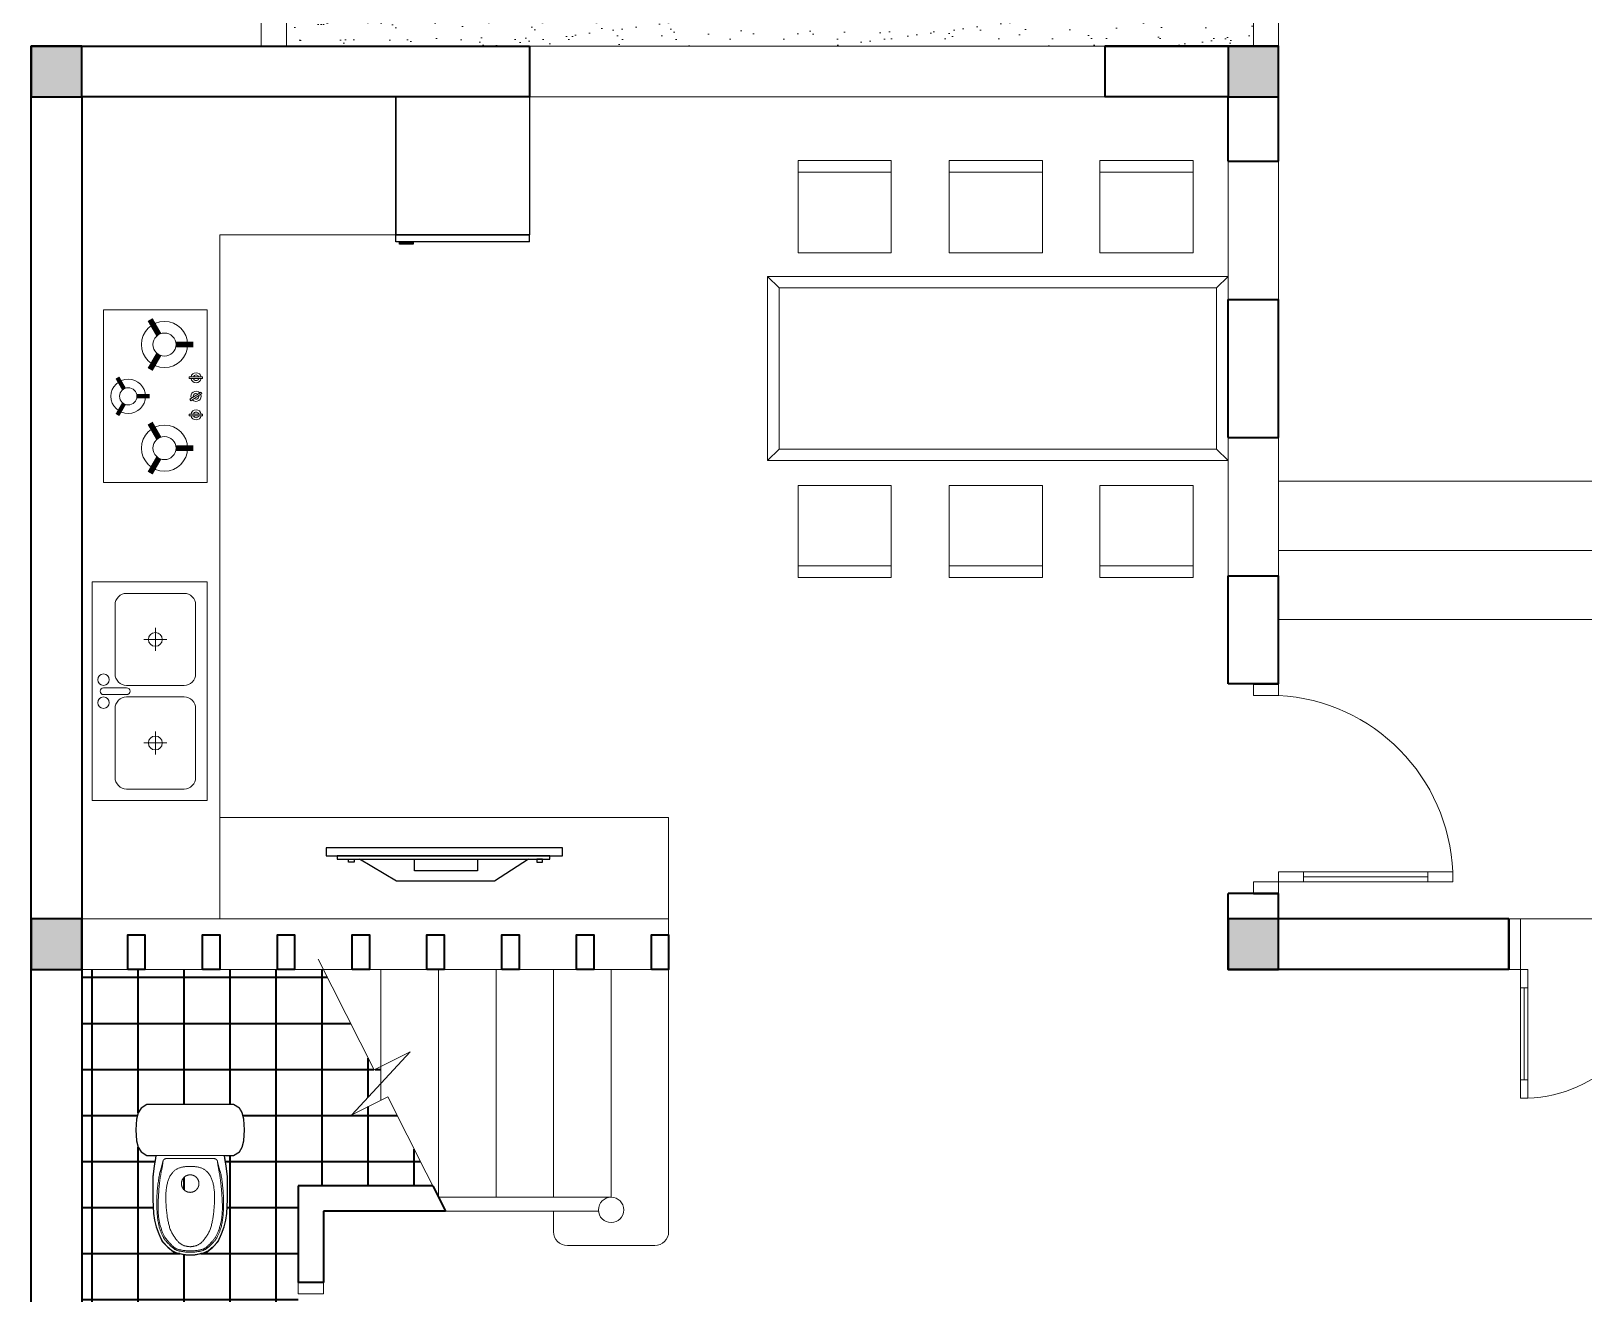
# Model space of a CAD drawing. Header units: millimetres. Extents: x -529782 to -142003, y -492574 to -273331.
# Drawn here: x -437588 to -430842, y -318575 to -313089 of the extents above; entities that cross this region are included whole.
import ezdxf

# ---------------------------------------------------------------- set-up
doc = ezdxf.new("R2010")
doc.units = ezdxf.units.MM
doc.header["$LTSCALE"] = 500
doc.header["$MEASUREMENT"] = 0
doc.linetypes.add('DASHED', pattern=[0.75, 0.5, -0.25])
doc.layers.get('0').update_dxf_attribs({"linetype": 'CONTINUOUS', "lineweight": 13})
for name, color, linetype, lineweight in [('1.cat 30', 30, 'CONTINUOUS', 35), ('1.cot', 2, 'CONTINUOUS', 35), ('4.dim 08', 8, 'CONTINUOUS', 13), ('CA.dim 08', 251, 'CONTINUOUS', 13), ('CA.noi that 15', 15, 'CONTINUOUS', 9), ('CA.thay 145', 145, 'CONTINUOUS', 18), ('noithat', 15, 'CONTINUOUS', 9), ('RAT MANH', 250, 'CONTINUOUS', 40)]:
    doc.layers.add(name, color=color, linetype=linetype, lineweight=lineweight)
doc.layers.add('NTHT', color=5, linetype='CONTINUOUS')

# ---------------------------------------------------------------- blocks, each defined once
blk = doc.blocks.new('A$C46190709')
at = {"layer": 'noithat'}
for p, q in [((151.7, 1411.1), (151.7, 1811.3)), ((151.7, 1811.3), (556.4, 1811.3)), ((151.7, 1761.3), (556.4, 1761.3)), ((556.4, 1811.3), (556.4, 1411.1)), ((806.4, 1411.1), (806.4, 1811.3)), ((806.4, 1811.3), (1211.1, 1811.3)), ((806.4, 1761.3), (1211.1, 1761.3)), ((1211.1, 1811.3), (1211.1, 1411.1)), ((1463.1, 1411.1), (1463.1, 1811.3)), ((1463.1, 1811.3), (1867.8, 1811.3)), ((1463.1, 1761.3), (1867.8, 1761.3)), ((1867.8, 1811.3), (1867.8, 1411.1)), ((556.4, 1411.1), (151.7, 1411.1)), ((1211.1, 1411.1), (806.4, 1411.1)), ((1867.8, 1411.1), (1463.1, 1411.1)), ((0, 1303.5), (50, 1253.5)), ((0, 503.1), (0, 1303.5)), ((0, 1303.5), (2000.1, 1303.5)), ((1950.1, 1253.5), (2000.1, 1303.5)), ((2000.1, 1303.5), (2000.1, 503.1)), ((50, 553.1), (50, 1253.5)), ((50, 1253.5), (1950.1, 1253.5)), ((1950.1, 1253.5), (1950.1, 553.1)), ((0, 503.1), (50, 553.1)), ((1950.1, 553.1), (50, 553.1)), ((2000.1, 503.1), (1950.1, 553.1)), ((2000.1, 503.1), (0, 503.1)), ((151.7, 400.3), (151.7, 0)), ((556.4, 400.3), (151.7, 400.3)), ((556.4, 0), (556.4, 400.3)), ((806.4, 400.3), (806.4, 0)), ((1211.1, 400.3), (806.4, 400.3)), ((1211.1, 0), (1211.1, 400.3)), ((1463.1, 400.3), (1463.1, 0)), ((1867.8, 400.3), (1463.1, 400.3)), ((1867.8, 0), (1867.8, 400.3)), ((151.7, 50), (556.4, 50)), ((151.7, 0), (556.4, 0)), ((806.4, 50), (1211.1, 50)), ((806.4, 0), (1211.1, 0)), ((1463.1, 50), (1867.8, 50)), ((1463.1, 0), (1867.8, 0))]:
    blk.add_line(p, q, dxfattribs=at)
blk = doc.blocks.new('bg')
at = {"layer": 'CA.noi that 15'}
blk.add_lwpolyline([(0, 0), (0, -750), (-450, -750), (-450, 0)], close=True, dxfattribs=at)
for points, const_width in [([(-210.3, -106.7), (-247.8, -41.7)], 25), ([(-210.3, -193.3), (-247.8, -258.3)], 25), ([(-135.3, -150), (-60.3, -150)], 25), ([(-361.7, -342.5), (-389.8, -293.8)], 18.8), ([(-361.7, -407.5), (-389.8, -456.2)], 18.8), ([(-305.4, -375), (-249.2, -375)], 18.8), ([(-210.3, -556.7), (-247.8, -491.7)], 25), ([(-135.3, -600), (-60.3, -600)], 25), ([(-210.3, -643.3), (-247.8, -708.3)], 25)]:
    blk.add_lwpolyline(points, dxfattribs=dict(at, const_width=const_width))
at = {"layer": 'CA.noi that 15', "color": 8}
for points in [[(-20.2, -298.1), (-77.8, -298.1), (-77.8, -290.8), (-20.2, -290.8)], [(-26.6, -356.9), (-75.2, -387.8), (-71.3, -394), (-22.6, -363.1)], [(-20.2, -451.9), (-77.8, -451.9), (-77.8, -459.2), (-20.2, -459.2)]]:
    blk.add_lwpolyline(points, close=True, dxfattribs=at)
at = {"layer": 'CA.noi that 15'}
for centre, radius in [((-185.3, -150), 100), ((-185.3, -150), 50), ((-342.9, -375), 75), ((-342.9, -375), 37.5), ((-185.3, -600), 100), ((-185.3, -600), 50)]:
    blk.add_circle(centre, radius, dxfattribs=at)
at = {"layer": 'CA.noi that 15', "color": 8}
for centre, radius, start, end in [((-48.2, -294.4), 22.1, 9.5653, 170.4347), ((-48.2, -294.4), 22.1, 189.5653, 350.4347), ((-48.2, -294.4), 12.1, 17.69145, 162.30855), ((-48.2, -294.4), 12.1, 197.69145, 342.30855), ((-48.2, -375), 22.1, 41.99213, 202.86154), ((-48.2, -375), 22.1, 221.99213, 22.86154), ((-48.2, -375), 12.1, 50.11829, 194.73538), ((-48.2, -375), 12.1, 230.11829, 14.73538), ((-48.2, -455.6), 22.1, 9.5653, 170.4347), ((-48.2, -455.6), 22.1, 189.5653, 350.4347), ((-48.2, -455.6), 12.1, 17.69145, 162.30855), ((-48.2, -455.6), 12.1, 197.69145, 342.30855)]:
    blk.add_arc(centre, radius, start, end, dxfattribs=at)
blk = doc.blocks.new('cr')
at = {"layer": 'CA.noi that 15'}
for p, q in [((-700, -225), (-700, -325)), ((-250, -225), (-250, -325)), ((-750, -275), (-650, -275)), ((-200, -275), (-300, -275))]:
    blk.add_line(p, q, dxfattribs=at)
blk.add_lwpolyline([(-950, 0), (-950, -500), (0, -500), (0, 0)], close=True, dxfattribs=at)
blk.add_lwpolyline([(-460, -50, 1), (-490, -50), (-490, -150, 1), (-460, -150)], format="xyb", close=True, dxfattribs=at)
for points in [[(-850, -100), (-550, -100, -0.414214), (-500, -150), (-500, -400, -0.414214), (-550, -450), (-850, -450, -0.414214), (-900, -400), (-900, -150, -0.414214), (-850, -100)], [(-100, -100), (-400, -100, 0.414214), (-450, -150), (-450, -400, 0.414214), (-400, -450), (-100, -450, 0.414214), (-50, -400), (-50, -150, 0.414214), (-100, -100)]]:
    blk.add_lwpolyline(points, format="xyb", dxfattribs=at)
for centre, radius in [((-525, -50), 25), ((-425, -50), 25), ((-700, -275), 30), ((-250, -275), 30)]:
    blk.add_circle(centre, radius, dxfattribs=at)
blk = doc.blocks.new('A$C1A9D127A')
at = {"layer": 'noithat', "color": 135, "linetype": 'Continuous'}
for p, q in [((50, 110), (0, 110)), ((0, 110), (0, 0)), ((50, 0), (50, 110)), ((0, 0), (50, 0))]:
    blk.add_line(p, q, dxfattribs=at)
blk = doc.blocks.new('A$C2BDB356E')
at = {"layer": 'noithat', "color": 135, "linetype": 'Continuous'}
for p, q in [((0, 600), (0, 700)), ((0, 700), (40, 700)), ((40, 700), (40, 600)), ((40, 600), (0, 600)), ((0, 100), (0, 0)), ((40, 100), (0, 100)), ((40, 0), (40, 100)), ((0, 0), (40, 0))]:
    blk.add_line(p, q, dxfattribs=at)
at = {"layer": 'noithat', "color": 8, "linetype": 'Continuous'}
for p, q in [((0, 100), (0, 600)), ((20, 600), (20, 100)), ((40, 600), (40, 100))]:
    blk.add_line(p, q, dxfattribs=at)
at = {"layer": 'noithat', "color": 1, "linetype": 'Continuous'}
blk.add_arc((10.2, 740.3), 740.9, 272.30607, 356.88123, dxfattribs=at)
blk = doc.blocks.new('XB')
at = {"layer": 'CA.noi that 15'}
for points in [[(0, -245), (208.9, -245), (237.3, -227.4), (251.5, -206.1), (258.6, -175.3), (262.5, -122.5), (258.6, -69.7), (251.5, -38.9), (237.3, -17.6), (208.9, 0), (0, 0), (-208.9, 0), (-237.3, -17.6), (-251.5, -38.9), (-258.6, -69.7), (-262.5, -122.5), (-258.6, -175.3), (-251.5, -206.1), (-237.3, -227.4), (-208.9, -245)], [(-38.1, -703), (-42.2, -702.3), (-46, -701.5), (-49.6, -700.7), (-53, -699.9), (-56.1, -699.1), (-59.1, -698.2), (-61.8, -697.3), (-64.3, -696.4), (-66.6, -695.5), (-68.8, -694.5), (-70.9, -693.4), (-72.8, -692.2), (-74.8, -690.9), (-76.7, -689.5), (-78.7, -687.9), (-80.8, -686), (-83.1, -684), (-85.5, -681.7), (-87.9, -679.3), (-90.4, -676.8), (-93, -674.1), (-95.6, -671.4), (-98.2, -668.7), (-100.7, -666), (-103.2, -663.3), (-105.6, -660.7), (-108, -658.1), (-110.3, -655.5), (-112.5, -652.9), (-114.6, -650.2), (-116.6, -647.6), (-118.6, -644.9), (-120.4, -642.2), (-122.2, -639.4), (-123.8, -636.6), (-125.5, -633.6), (-127.1, -630.5), (-128.6, -627.3), (-130.2, -624), (-131.7, -620.5), (-133.2, -616.8), (-134.8, -612.9), (-136.3, -608.9), (-137.9, -604.8), (-139.3, -600.7), (-140.8, -596.4), (-142.1, -592.2), (-143.4, -587.9), (-144.7, -583.7), (-145.8, -579.5), (-146.9, -575.2), (-147.9, -571), (-148.8, -566.6), (-149.7, -562.2), (-150.5, -557.6), (-151.2, -553), (-152, -548.1), (-152.6, -543.1), (-153.2, -537.9), (-153.8, -532.5), (-154.3, -526.9), (-154.7, -521.1), (-155, -515), (-155.2, -508.7), (-155.3, -502), (-155.4, -495.2), (-155.3, -488.1), (-155.1, -480.7), (-154.9, -473.1), (-154.6, -465.4), (-154.3, -457.4), (-153.8, -449.2), (-153.3, -440.9), (-152.8, -432.5), (-152.2, -424), (-151.6, -415.6), (-150.9, -407.2), (-150.2, -399.1), (-149.4, -391.2), (-148.6, -383.5), (-147.8, -376.3), (-147, -369.4), (-146.1, -362.8), (-145.2, -356.5), (-144.3, -350.4), (-143.4, -344.7), (-142.4, -339.1), (-141.5, -333.7), (-140.5, -328.5), (-139.5, -323.5), (-138.5, -318.7), (-137.6, -314.1), (-136.7, -309.7), (-135.9, -305.5), (-135.1, -301.6), (-134.4, -297.8), (-133.9, -294.3), (-133.4, -291.1), (-133, -288.1), (-132.6, -285.3), (-132.3, -282.8), (-132.1, -280.6), (-131.9, -278.5), (-131.7, -276.7), (-131.5, -275.2), (-131.4, -273.9), (-131.2, -272.7), (-131, -271.7), (-130.8, -270.9), (-130.6, -270.1), (-130.3, -269.4), (-130, -268.8), (-129.6, -268.2), (-129.2, -267.6), (-128.7, -267), (-128.2, -266.4), (-127.7, -265.8), (-127, -265.3), (-126.4, -264.7), (-125.7, -264.2), (-125, -263.7), (-124.3, -263.2), (-123.5, -262.8), (-122.7, -262.3), (-121.8, -261.9), (-120.9, -261.6), (-119.9, -261.3), (-118.9, -261), (-117.7, -260.8), (-116.3, -260.7), (-114.5, -260.6), (-112, -260.5), (-108.7, -260.4), (-104.5, -260.4), (-99.1, -260.4), (-92.4, -260.4), (-84.2, -260.4), (-74.6, -260.4), (-63.9, -260.4), (-52.3, -260.4), (-39.9, -260.4), (-26.9, -260.4), (-13.5, -260.4), (0, -260.4), (13.5, -260.4), (26.9, -260.4), (39.9, -260.4), (52.3, -260.4), (63.9, -260.4), (74.6, -260.4), (84.2, -260.4), (92.4, -260.4), (99.1, -260.4), (104.5, -260.4), (108.7, -260.4), (112, -260.5), (114.5, -260.6), (116.3, -260.7), (117.7, -260.8), (118.9, -261), (119.9, -261.3), (120.9, -261.6), (121.8, -261.9), (122.7, -262.3), (123.5, -262.8), (124.3, -263.2), (125, -263.7), (125.7, -264.2), (126.4, -264.7), (127, -265.3), (127.7, -265.8), (128.2, -266.4), (128.7, -267), (129.2, -267.6), (129.6, -268.2), (130, -268.8), (130.3, -269.4), (130.6, -270.1), (130.8, -270.9), (131, -271.7), (131.2, -272.7), (131.4, -273.9), (131.5, -275.2), (131.7, -276.7), (131.9, -278.5), (132.1, -280.6), (132.3, -282.8), (132.6, -285.3), (133, -288.1), (133.4, -291.1), (133.9, -294.3), (134.4, -297.8), (135.1, -301.6), (135.9, -305.5), (136.7, -309.7), (137.6, -314.1), (138.5, -318.7), (139.5, -323.5), (140.5, -328.5), (141.5, -333.7), (142.4, -339.1), (143.4, -344.7), (144.3, -350.4), (145.2, -356.5), (146.1, -362.8), (147, -369.4), (147.8, -376.3), (148.6, -383.5), (149.4, -391.2), (150.2, -399.1), (150.9, -407.2), (151.6, -415.6), (152.2, -424), (152.8, -432.5), (153.3, -440.9), (153.8, -449.2), (154.3, -457.4), (154.6, -465.4), (154.9, -473.1), (155.1, -480.7), (155.3, -488.1), (155.4, -495.2), (155.3, -502), (155.2, -508.7), (155, -515), (154.7, -521.1), (154.3, -526.9), (153.8, -532.5), (153.2, -537.9), (152.6, -543.1), (152, -548.1), (151.2, -553), (150.5, -557.6), (149.7, -562.2), (148.8, -566.6), (147.9, -571), (146.9, -575.2), (145.8, -579.5), (144.7, -583.7), (143.4, -587.9), (142.1, -592.2), (140.8, -596.4), (139.3, -600.7), (137.9, -604.8), (136.3, -608.9), (134.8, -612.9), (133.2, -616.8), (131.7, -620.5), (130.2, -624), (128.6, -627.3), (127.1, -630.5), (125.5, -633.6), (123.8, -636.6), (122.2, -639.4), (120.4, -642.2), (118.6, -644.9), (116.6, -647.6), (114.6, -650.2), (112.5, -652.9), (110.3, -655.5), (108, -658.1), (105.6, -660.7), (103.2, -663.3), (100.7, -666), (98.2, -668.7), (95.6, -671.4), (93, -674.1), (90.4, -676.8), (87.9, -679.3), (85.5, -681.7), (83.1, -684), (80.8, -686), (78.7, -687.9), (76.7, -689.5), (74.8, -690.9), (72.8, -692.2), (70.9, -693.4), (68.8, -694.5), (66.6, -695.5), (64.3, -696.4), (61.8, -697.3), (59.1, -698.2), (56.1, -699.1), (53, -699.9), (49.6, -700.7), (46, -701.5), (42.2, -702.3), (38.1, -703), (33.9, -703.7), (29.4, -704.3), (24.8, -704.9), (20, -705.4), (15.1, -705.8), (10.1, -706.2), (5.1, -706.4), (0, -706.4), (-5.1, -706.4), (-10.1, -706.2), (-15.1, -705.8), (-20, -705.4), (-24.8, -704.9), (-29.4, -704.3), (-33.9, -703.7)]]:
    blk.add_lwpolyline(points, close=True, dxfattribs=at)
for points in [[(-165.1, -245), (-166.1, -250.8), (-167.1, -256.8), (-168.1, -263), (-169.1, -269.2), (-170.1, -275.6), (-171.1, -282), (-172.1, -288.6), (-173, -295.1), (-173.9, -301.8), (-174.8, -308.6), (-175.7, -315.6), (-176.4, -323), (-177.2, -330.9), (-177.8, -339.2), (-178.4, -348.3), (-178.9, -358.1), (-179.2, -368.7), (-179.5, -380), (-179.7, -391.8), (-179.8, -403.9), (-179.8, -416), (-179.8, -428.1), (-179.6, -439.9), (-179.5, -451.2), (-179.3, -461.9), (-179, -471.9), (-178.7, -481.3), (-178.3, -490.1), (-177.9, -498.3), (-177.5, -505.9), (-177, -512.9), (-176.5, -519.4), (-176, -525.4), (-175.4, -530.9), (-174.8, -536), (-174.2, -540.7), (-173.5, -545.2), (-172.7, -549.4), (-172, -553.6), (-171.2, -557.6), (-170.3, -561.6), (-169.4, -565.6), (-168.5, -569.6), (-167.4, -573.6), (-166.4, -577.6), (-165.3, -581.7), (-164.1, -585.8), (-162.8, -589.9), (-161.5, -594.1), (-160.2, -598.3), (-158.7, -602.5), (-157.2, -606.8), (-155.7, -611.2), (-154, -615.6), (-152.3, -620), (-150.6, -624.4), (-148.8, -628.9), (-146.9, -633.4), (-144.9, -637.9), (-142.8, -642.3), (-140.6, -646.7), (-138.3, -651), (-135.9, -655.2), (-133.3, -659.3), (-130.5, -663.2), (-127.6, -667), (-124.6, -670.7), (-121.5, -674.3), (-118.3, -677.7), (-115, -681.1), (-111.7, -684.3), (-108.3, -687.4), (-104.9, -690.5), (-101.6, -693.4), (-98.2, -696.3), (-94.7, -699), (-91.3, -701.5), (-87.9, -703.9), (-84.5, -706.1), (-81, -708.1), (-77.5, -709.8), (-74.1, -711.4), (-70.6, -712.8), (-67, -714.1), (-63.5, -715.3), (-59.9, -716.3), (-56.2, -717.3), (-52.5, -718.2), (-48.8, -719.1), (-45, -720), (-41.3, -720.8), (-37.5, -721.6), (-33.8, -722.3), (-30.2, -722.9), (-26.7, -723.5), (-23.3, -723.9), (-20, -724.3), (-16.9, -724.5), (-13.9, -724.7), (-11, -724.9), (-8.2, -724.9), (-5.4, -725), (-2.7, -725), (0, -725), (2.7, -725), (5.4, -725), (8.2, -724.9), (11, -724.9), (13.9, -724.7), (16.9, -724.5), (20, -724.3), (23.3, -723.9), (26.7, -723.5), (30.2, -722.9), (33.8, -722.3), (37.5, -721.6), (41.3, -720.8), (45, -720), (48.8, -719.1), (52.5, -718.2), (56.2, -717.3), (59.9, -716.3), (63.5, -715.3), (67, -714.1), (70.6, -712.8), (74.1, -711.4), (77.5, -709.8), (81, -708.1), (84.5, -706.1), (87.9, -703.9), (91.3, -701.5), (94.7, -699), (98.2, -696.3), (101.6, -693.4), (104.9, -690.5), (108.3, -687.4), (111.7, -684.3), (115, -681.1), (118.3, -677.7), (121.5, -674.3), (124.6, -670.7), (127.6, -667), (130.5, -663.2), (133.3, -659.3), (135.9, -655.2), (138.3, -651), (140.6, -646.7), (142.8, -642.3), (144.9, -637.9), (146.9, -633.4), (148.8, -628.9), (150.6, -624.4), (152.3, -620), (154, -615.6), (155.7, -611.2), (157.2, -606.8), (158.7, -602.5), (160.2, -598.3), (161.5, -594.1), (162.8, -589.9), (164.1, -585.8), (165.3, -581.7), (166.4, -577.6), (167.4, -573.6), (168.5, -569.6), (169.4, -565.6), (170.3, -561.6), (171.2, -557.6), (172, -553.6), (172.7, -549.4), (173.5, -545.2), (174.2, -540.7), (174.8, -536), (175.4, -530.9), (176, -525.4), (176.5, -519.4), (177, -512.9), (177.5, -505.9), (177.9, -498.3), (178.3, -490.1), (178.7, -481.3), (179, -471.9), (179.3, -461.9), (179.5, -451.2), (179.6, -439.9), (179.8, -428.1), (179.8, -416), (179.8, -403.9), (179.7, -391.8), (179.5, -380), (179.2, -368.7), (178.9, -358.1), (178.4, -348.3), (177.8, -339.2), (177.2, -330.9), (176.4, -323), (175.7, -315.6), (174.8, -308.6), (173.9, -301.8), (173, -295.1), (172.1, -288.6), (171.1, -282), (170.1, -275.6), (169.1, -269.2), (168.1, -263), (167.1, -256.8), (166.1, -250.8), (165.1, -245)], [(-131.6, -274.3), (-133.4, -281.4), (-135.3, -288.1), (-137.1, -294.6), (-138.8, -300.7), (-140.5, -306.6), (-142, -312.3), (-143.6, -317.8), (-145, -323.2), (-146.3, -328.5), (-147.5, -333.8), (-148.7, -339.2), (-149.8, -344.7), (-150.9, -350.4), (-151.9, -356.4), (-152.8, -362.7), (-153.8, -369.3), (-154.7, -376.4), (-155.7, -383.9), (-156.5, -391.6), (-157.4, -399.5), (-158.1, -407.3), (-158.8, -415.2), (-159.4, -422.8), (-159.9, -430.1), (-160.3, -437.1), (-160.6, -443.7), (-160.8, -450.1), (-161, -456.2), (-161, -462.1), (-161.1, -468), (-161, -473.7), (-161, -479.4), (-161, -485.1), (-160.9, -490.9), (-160.8, -496.7), (-160.6, -502.5), (-160.5, -508.3), (-160.2, -514.1), (-159.9, -520), (-159.6, -525.8), (-159.1, -531.6), (-158.6, -537.4), (-158, -543.1), (-157.3, -548.8), (-156.6, -554.4), (-155.7, -560), (-154.8, -565.5), (-153.8, -570.8), (-152.7, -576.1), (-151.6, -581.2), (-150.4, -586.2), (-149.1, -591.1), (-147.8, -595.7), (-146.5, -600.2), (-145.1, -604.5), (-143.7, -608.6), (-142.3, -612.4), (-140.9, -616.1), (-139.5, -619.5), (-138.1, -622.8), (-136.6, -626), (-135.2, -629), (-133.8, -631.9), (-132.4, -634.7), (-131, -637.4), (-129.6, -640), (-128.2, -642.6), (-126.8, -645.1), (-125.3, -647.5), (-123.7, -649.9), (-122.1, -652.3), (-120.4, -654.6), (-118.6, -656.9), (-116.7, -659.1), (-114.7, -661.4), (-112.7, -663.6), (-110.5, -665.8), (-108.4, -668.1), (-106.1, -670.3), (-103.8, -672.6), (-101.5, -674.9), (-99.2, -677.3), (-96.8, -679.6), (-94.5, -681.9), (-92.2, -684.1), (-89.9, -686.2), (-87.7, -688.3), (-85.5, -690.2), (-83.3, -691.9), (-81.3, -693.6), (-79.3, -695.1), (-77.3, -696.5), (-75.4, -697.7), (-73.5, -698.9), (-71.7, -699.9), (-69.8, -700.9), (-68.1, -701.7), (-66.3, -702.5), (-64.4, -703.2), (-62.5, -703.9), (-60.6, -704.5), (-58.5, -705.1), (-56.2, -705.7), (-53.9, -706.3), (-51.3, -706.9), (-48.5, -707.5), (-45.6, -708.1), (-42.5, -708.7), (-39.4, -709.3), (-36.1, -709.8), (-32.7, -710.3), (-29.2, -710.8), (-25.7, -711.2), (-22.1, -711.6), (-18.5, -711.9), (-14.8, -712.1), (-11.2, -712.3), (-7.5, -712.5), (-3.7, -712.6), (0, -712.6), (3.7, -712.6), (7.5, -712.5), (11.2, -712.3), (14.8, -712.1), (18.5, -711.9), (22.1, -711.6), (25.7, -711.2), (29.2, -710.8), (32.7, -710.3), (36.1, -709.8), (39.4, -709.3), (42.5, -708.7), (45.6, -708.1), (48.5, -707.5), (51.3, -706.9), (53.9, -706.3), (56.2, -705.7), (58.5, -705.1), (60.6, -704.5), (62.5, -703.9), (64.4, -703.2), (66.3, -702.5), (68.1, -701.7), (69.8, -700.9), (71.7, -699.9), (73.5, -698.9), (75.4, -697.7), (77.3, -696.5), (79.3, -695.1), (81.3, -693.6), (83.3, -691.9), (85.5, -690.2), (87.7, -688.3), (89.9, -686.2), (92.2, -684.1), (94.5, -681.9), (96.8, -679.6), (99.2, -677.3), (101.5, -674.9), (103.8, -672.6), (106.1, -670.3), (108.4, -668.1), (110.5, -665.8), (112.7, -663.6), (114.7, -661.4), (116.7, -659.1), (118.6, -656.9), (120.4, -654.6), (122.1, -652.3), (123.7, -649.9), (125.3, -647.5), (126.8, -645.1), (128.2, -642.6), (129.6, -640), (131, -637.4), (132.4, -634.7), (133.8, -631.9), (135.2, -629), (136.6, -626), (138.1, -622.8), (139.5, -619.5), (140.9, -616.1), (142.3, -612.4), (143.7, -608.6), (145.1, -604.5), (146.5, -600.2), (147.8, -595.7), (149.1, -591.1), (150.4, -586.2), (151.6, -581.2), (152.7, -576.1), (153.8, -570.8), (154.8, -565.5), (155.7, -560), (156.6, -554.4), (157.3, -548.8), (158, -543.1), (158.6, -537.4), (159.1, -531.6), (159.6, -525.8), (159.9, -520), (160.2, -514.1), (160.5, -508.3), (160.6, -502.5), (160.8, -496.7), (160.9, -490.9), (161, -485.1), (161, -479.4), (161, -473.7), (161.1, -468), (161, -462.1), (161, -456.2), (160.8, -450.1), (160.6, -443.7), (160.3, -437.1), (159.9, -430.1), (159.4, -422.8), (158.8, -415.2), (158.1, -407.3), (157.4, -399.5), (156.5, -391.6), (155.7, -383.9), (154.7, -376.4), (153.8, -369.3), (152.8, -362.7), (151.9, -356.4), (150.9, -350.4), (149.8, -344.7), (148.7, -339.2), (147.5, -333.8), (146.3, -328.5), (145, -323.2), (143.6, -317.8), (142, -312.3), (140.5, -306.6), (138.8, -300.7), (137.1, -294.6), (135.3, -288.1), (133.4, -281.4), (131.6, -274.3)]]:
    blk.add_lwpolyline(points, dxfattribs=at)
at = {"layer": 'CA.noi that 15', "linetype": 'DASHED'}
blk.add_lwpolyline([(-18.9, -683.4), (-21.3, -682.9), (-23.7, -682.3), (-26.1, -681.6), (-28.5, -680.9), (-30.9, -680), (-33.3, -679.1), (-35.8, -678), (-38.2, -676.8), (-40.7, -675.5), (-43.2, -674), (-45.7, -672.4), (-48.2, -670.6), (-50.7, -668.6), (-53.3, -666.4), (-55.8, -664), (-58.4, -661.4), (-61, -658.6), (-63.6, -655.6), (-66.2, -652.5), (-68.7, -649.2), (-71.3, -645.7), (-73.9, -642.2), (-76.4, -638.5), (-78.9, -634.8), (-81.3, -631.1), (-83.7, -627.3), (-86, -623.4), (-88.2, -619.5), (-90.4, -615.5), (-92.4, -611.3), (-94.3, -607.1), (-96.1, -602.8), (-97.8, -598.3), (-99.3, -593.7), (-100.7, -589), (-102, -584.2), (-103.2, -579.3), (-104.4, -574.3), (-105.5, -569.2), (-106.5, -564.1), (-107.5, -558.9), (-108.5, -553.7), (-109.4, -548.3), (-110.4, -542.8), (-111.2, -537.2), (-112, -531.5), (-112.8, -525.6), (-113.5, -519.5), (-114.2, -513.2), (-114.8, -506.8), (-115.3, -500.3), (-115.8, -493.7), (-116.2, -487.2), (-116.6, -480.7), (-116.9, -474.3), (-117.2, -468.2), (-117.4, -462.2), (-117.5, -456.4), (-117.6, -450.9), (-117.6, -445.4), (-117.5, -440.1), (-117.4, -434.8), (-117.2, -429.6), (-116.9, -424.5), (-116.5, -419.3), (-116, -414.2), (-115.5, -409.1), (-114.8, -404), (-114.1, -399), (-113.3, -394), (-112.4, -389.1), (-111.4, -384.3), (-110.3, -379.6), (-109.1, -375), (-107.9, -370.5), (-106.5, -366.1), (-105, -361.9), (-103.4, -357.7), (-101.7, -353.7), (-99.8, -349.8), (-97.8, -346), (-95.6, -342.4), (-93.4, -338.9), (-91, -335.5), (-88.6, -332.3), (-86.2, -329.3), (-83.7, -326.5), (-81.2, -323.8), (-78.6, -321.3), (-76.1, -319), (-73.5, -316.9), (-70.8, -314.9), (-68.1, -313), (-65.3, -311.3), (-62.3, -309.7), (-59.2, -308.2), (-55.9, -306.8), (-52.4, -305.6), (-48.9, -304.4), (-45.2, -303.3), (-41.5, -302.4), (-37.7, -301.6), (-33.9, -300.9), (-30.1, -300.3), (-26.3, -299.8), (-22.5, -299.5), (-18.7, -299.2), (-15, -299.1), (-11.2, -299), (-7.5, -298.9), (-3.7, -298.9), (0, -298.9), (3.7, -298.9), (7.5, -298.9), (11.2, -299), (15, -299.1), (18.7, -299.2), (22.5, -299.5), (26.3, -299.8), (30.1, -300.3), (33.9, -300.9), (37.7, -301.6), (41.5, -302.4), (45.2, -303.3), (48.9, -304.4), (52.4, -305.6), (55.9, -306.8), (59.2, -308.2), (62.3, -309.7), (65.3, -311.3), (68.1, -313), (70.8, -314.9), (73.5, -316.9), (76.1, -319), (78.6, -321.3), (81.2, -323.8), (83.7, -326.5), (86.2, -329.3), (88.6, -332.3), (91, -335.5), (93.4, -338.9), (95.6, -342.4), (97.8, -346), (99.8, -349.8), (101.7, -353.7), (103.4, -357.7), (105, -361.9), (106.5, -366.1), (107.9, -370.5), (109.1, -375), (110.3, -379.6), (111.4, -384.3), (112.4, -389.1), (113.3, -394), (114.1, -399), (114.8, -404), (115.5, -409.1), (116, -414.2), (116.5, -419.3), (116.9, -424.5), (117.2, -429.6), (117.4, -434.8), (117.5, -440.1), (117.6, -445.4), (117.6, -450.9), (117.5, -456.4), (117.4, -462.2), (117.2, -468.2), (116.9, -474.3), (116.6, -480.7), (116.2, -487.2), (115.8, -493.7), (115.3, -500.3), (114.8, -506.8), (114.2, -513.2), (113.5, -519.5), (112.8, -525.6), (112, -531.5), (111.2, -537.2), (110.4, -542.8), (109.4, -548.3), (108.5, -553.7), (107.5, -558.9), (106.5, -564.1), (105.5, -569.2), (104.4, -574.3), (103.2, -579.3), (102, -584.2), (100.7, -589), (99.3, -593.7), (97.8, -598.3), (96.1, -602.8), (94.3, -607.1), (92.4, -611.3), (90.4, -615.5), (88.2, -619.5), (86, -623.4), (83.7, -627.3), (81.3, -631.1), (78.9, -634.8), (76.4, -638.5), (73.9, -642.2), (71.3, -645.7), (68.7, -649.2), (66.2, -652.5), (63.6, -655.6), (61, -658.6), (58.4, -661.4), (55.8, -664), (53.3, -666.4), (50.7, -668.6), (48.2, -670.6), (45.7, -672.4), (43.2, -674), (40.7, -675.5), (38.2, -676.8), (35.8, -678), (33.3, -679.1), (30.9, -680), (28.5, -680.9), (26.1, -681.6), (23.7, -682.3), (21.3, -682.9), (18.9, -683.4), (16.5, -683.9), (14.2, -684.4), (11.8, -684.7), (9.4, -685.1), (7.1, -685.3), (4.7, -685.5), (2.4, -685.7), (0, -685.7), (-2.4, -685.7), (-4.7, -685.5), (-7.1, -685.3), (-9.4, -685.1), (-11.8, -684.7), (-14.2, -684.4), (-16.5, -683.9)], close=True, dxfattribs=at)
blk.add_lwpolyline([(0, -423.5, 1), (0, -339, 1)], format="xyb", close=True, dxfattribs=at)
blk = doc.blocks.new('LCD')
blk.add_lwpolyline([(-293.9, -78.4), (-173.8, 0), (173.8, 0), (305.4, -78.4)])
for points in [[(-112.7, -37.4), (110.8, -37.4), (110.8, -78.4), (-112.7, -78.4)], [(-414.7, -89.6), (-414.7, -118.4), (424.3, -118.4), (424.3, -89.6)], [(-370.2, -89.6), (384.3, -89.6), (384.3, -78.4), (-370.2, -78.4)], [(-344.2, -78.4), (-324.2, -78.4), (-324.2, -67.9), (-344.2, -67.9)], [(344.2, -78.4), (324.2, -78.4), (324.2, -67.9), (344.2, -67.9)]]:
    blk.add_lwpolyline(points, close=True)

msp = doc.modelspace()

# ---------------------------------------------------------------- hatches: boundary and pattern name
at = {"layer": '1.cot'}
for points in [[(-437368.3, -313155.2), (-437588.3, -313155.2), (-437588.3, -313375.2), (-437368.3, -313375.2)], [(-432168.3, -313155.2), (-432388.3, -313155.2), (-432388.3, -313375.2), (-432168.3, -313375.2)], [(-437368.3, -316945.2), (-437588.3, -316945.2), (-437588.3, -317165.2), (-437368.3, -317165.2)], [(-432168.3, -316945.2), (-432388.3, -316945.2), (-432388.3, -317165.2), (-432168.3, -317165.2)]]:
    msp.add_hatch(color=256, dxfattribs=at).paths.add_polyline_path(points)
at = {"layer": 'CA.dim 08'}
h = msp.add_hatch(dxfattribs=at)
h.set_pattern_fill('AR-SAND', color=256, scale=75, style=0)
h.set_pattern_definition([(37.5, (-145523.59, 0), (-4.724502, 144.511783), [0, -114, 0, -127.5, 0, -121.875]), (7.5, (-145523.6, 0), (132.73325, 211.660955), [0, -61.5, 0, -102.75, 0, -39.375]), (327.5, (-145615.84, 0), (233.56064, 0.42443), [0, -37.5, 0, -135, 0, -176.25]), (317.5, (-145615.84, 0), (225.4595, 65.82567), [0, -18.75, 0, -88.5, 0, -101.25])])
h.paths.add_polyline_path([(-432278.3, -312265.2), (-436478.3, -312265.2), (-436478.3, -313155.2), (-435423.3, -313155.2), (-432923.3, -313155.2), (-432278.3, -313155.2)])
at = {"layer": 'RAT MANH'}
h = msp.add_hatch(dxfattribs=at)
h.set_pattern_fill('_USER', color=256, scale=200, angle=270, style=0, double=1, pattern_type=0)
h.set_pattern_definition([(270, (-145523.6, 0), (200, -4e-14), []), (0, (-145523.6, 0), (0, 200), [])])
h.paths.add_polyline_path([(-436428.3, -318525.2), (-436428.3, -318105.2), (-435843.5, -318105.2), (-436038.9, -317718.4), (-436195.3, -317797.4), (-436068.3, -317660.2), (-436068.3, -317587.1), (-436097.7, -317601.9), (-436318.3, -317165.2), (-437368.3, -317165.2), (-437368.3, -319765.2), (-437118.5, -319765.2, -0.00716), (-437161.7, -319582, -0.095115), (-437160.6, -319516.2, -0.065792), (-437145.4, -319473, -0.230076), (-436916, -319369.2, -0.230076), (-436686.5, -319473, -0.067573), (-436671.1, -319517.4, -0.093325), (-436670.3, -319582, -0.00716), (-436713.5, -319765.2), (-436428.3, -319765.2), (-436428.3, -319435.2), (-436428.3, -319385.2), (-436428.3, -318575.2)])
h.paths.add_polyline_path([(-436799.3, -318372.3), (-436823.9, -318392.1), (-436849.1, -318399.4), (-436877.4, -318405.2), (-436896.9, -318405.2), (-436916.4, -318405.2), (-436944.7, -318399.4), (-436969.9, -318392.1), (-436994.5, -318372.3), (-437018.4, -318347.5), (-437033.1, -318314.4), (-437044.1, -318283.2), (-437051.4, -318254.7), (-437056.1, -318225.4), (-437058.9, -318165.2), (-437058.9, -318066.8), (-437052.8, -318018), (-437047.9, -317987.1), (-437045.5, -317973.2), (-437084.9, -317973.2), (-437110.5, -317957.4), (-437123.2, -317938.2), (-437129.6, -317910.5), (-437133.2, -317863), (-437129.6, -317815.5), (-437123.2, -317787.8), (-437110.5, -317768.6), (-437084.9, -317752.7), (-436896.9, -317752.7), (-436708.9, -317752.7), (-436683.3, -317768.6), (-436670.6, -317787.8), (-436664.2, -317815.5), (-436660.7, -317863), (-436664.2, -317910.5), (-436670.6, -317938.2), (-436683.3, -317957.4), (-436708.9, -317973.2), (-436748.3, -317973.2), (-436745.9, -317987.1), (-436741, -318018), (-436734.9, -318066.8), (-436734.9, -318165.2), (-436737.7, -318225.4), (-436742.4, -318254.7), (-436749.7, -318283.2), (-436760.8, -318314.4), (-436775.4, -318347.5)], flags=16)
h.paths.add_polyline_path([(-436904.8, -318405.2), (-436912.3, -318404.9), (-436919.3, -318404.1), (-436925.6, -318403.1), (-436932.3, -318401.9), (-436939.1, -318400.4), (-436946.2, -318398.7), (-436952.6, -318396.9), (-436958.9, -318394.9), (-436965.2, -318392.4), (-436971.3, -318389.2), (-436977.5, -318385.3), (-436983.6, -318380.7), (-436989.7, -318375.6), (-436996, -318370), (-437002, -318364.1), (-437007.8, -318357.9), (-437013.2, -318351.3), (-437018, -318344.4), (-437022.4, -318336.9), (-437026.3, -318329), (-437029.9, -318321), (-437033.2, -318312.8), (-437036.3, -318304.8), (-437039.1, -318297), (-437041.7, -318289.3), (-437044, -318281.8), (-437046.2, -318274.4), (-437048.1, -318267.2), (-437049.8, -318260), (-437051.4, -318252.6), (-437052.7, -318245.3), (-437054, -318237.3), (-437055, -318228.2), (-437056, -318217.5), (-437056.6, -318208.1), (-437057, -318201.2), (-437057.4, -318193.8), (-437057.7, -318185.9), (-437058, -318177.5), (-437058.2, -318168.4), (-437058.4, -318158.8), (-437058.6, -318148.6), (-437058.7, -318138), (-437058.7, -318127.2), (-437058.7, -318116.2), (-437058.6, -318105.4), (-437058.5, -318094.8), (-437058.2, -318084.6), (-437057.9, -318075), (-437057.5, -318066.2), (-437057, -318058.1), (-437056.4, -318050.5), (-437055.7, -318043.5), (-437055, -318036.8), (-437054.2, -318030.5), (-437053.4, -318024.4), (-437052.2, -318015.6), (-437050.5, -318003.7), (-437048.7, -317992.2), (-437046.9, -317981.1), (-437046.4, -317978.5), (-437047.3, -317983.9), (-437048.2, -317989.4), (-437049.1, -317995.1), (-437050, -318000.8), (-437050.9, -318006.6), (-437051.8, -318012.5), (-437052.6, -318018.4), (-437053.4, -318024.4), (-437054.2, -318030.5), (-437055, -318036.8), (-437055.7, -318043.5), (-437056.4, -318050.5), (-437057, -318058.1), (-437057.5, -318066.2), (-437057.9, -318075), (-437058.2, -318084.6), (-437058.5, -318094.8), (-437058.6, -318105.4), (-437058.7, -318116.2), (-437058.7, -318127.2), (-437058.7, -318138), (-437058.6, -318148.6), (-437058.4, -318158.8), (-437058.2, -318168.4), (-437058, -318177.5), (-437057.7, -318185.9), (-437057.4, -318193.8), (-437057, -318201.2), (-437056.6, -318208.1), (-437056.2, -318214.4), (-437055.8, -318220.2), (-437055.3, -318225.6), (-437054.8, -318230.5), (-437054.2, -318235.1), (-437053.6, -318239.4), (-437053, -318243.4), (-437052.4, -318247.2), (-437051.7, -318251), (-437051, -318254.6), (-437050.2, -318258.2), (-437049.4, -318261.8), (-437048.5, -318265.4), (-437047.6, -318269), (-437046.6, -318272.6), (-437045.6, -318276.3), (-437044.6, -318279.9), (-437043.5, -318283.7), (-437042.3, -318287.4), (-437041, -318291.2), (-437039.8, -318295), (-437038.4, -318298.9), (-437037, -318302.8), (-437035.5, -318306.8), (-437034, -318310.7), (-437032.4, -318314.7), (-437030.8, -318318.8), (-437029.1, -318322.8), (-437027.3, -318326.8), (-437025.4, -318330.8), (-437023.5, -318334.8), (-437021.4, -318338.6), (-437019.2, -318342.4), (-437016.8, -318346.1), (-437014.4, -318349.6), (-437011.8, -318353.1), (-437009, -318356.4), (-437006.2, -318359.6), (-437003.3, -318362.7), (-437000.4, -318365.7), (-436997.4, -318368.6), (-436994.4, -318371.4), (-436991.3, -318374.2), (-436988.3, -318376.8), (-436985.2, -318379.4), (-436982.2, -318381.8), (-436979.1, -318384.1), (-436976, -318386.2), (-436972.9, -318388.2), (-436969.8, -318390), (-436966.7, -318391.6), (-436963.6, -318393), (-436960.4, -318394.3), (-436957.2, -318395.5), (-436954, -318396.5), (-436950.8, -318397.4), (-436947.5, -318398.3), (-436944.2, -318399.2), (-436940.8, -318400), (-436937.4, -318400.7), (-436934, -318401.5), (-436930.7, -318402.2), (-436927.3, -318402.8), (-436924.1, -318403.4), (-436920.9, -318403.9), (-436917.9, -318404.3), (-436914.9, -318404.6), (-436912.1, -318404.8), (-436909.4, -318405), (-436906.8, -318405.1), (-436904.3, -318405.2), (-436901.8, -318405.2), (-436899.3, -318405.2), (-436896.9, -318405.2), (-436894.5, -318405.2), (-436892, -318405.2), (-436889.5, -318405.2), (-436887, -318405.1), (-436884.4, -318405), (-436881.7, -318404.8), (-436878.9, -318404.6), (-436876, -318404.3), (-436872.9, -318403.9), (-436869.7, -318403.4), (-436866.5, -318402.8), (-436863.1, -318402.2), (-436859.8, -318401.5), (-436856.4, -318400.7), (-436853, -318400), (-436849.6, -318399.2), (-436846.3, -318398.3), (-436843, -318397.4), (-436839.8, -318396.5), (-436836.6, -318395.5), (-436833.4, -318394.3), (-436830.3, -318393), (-436827.1, -318391.6), (-436824, -318390), (-436820.9, -318388.2), (-436817.8, -318386.2), (-436814.7, -318384.1), (-436811.6, -318381.8), (-436808.6, -318379.4), (-436805.5, -318376.8), (-436802.5, -318374.2), (-436799.4, -318371.4), (-436796.4, -318368.6), (-436793.4, -318365.7), (-436790.5, -318362.7), (-436787.6, -318359.6), (-436784.8, -318356.4), (-436782.1, -318353.1), (-436779.5, -318349.6), (-436777, -318346.1), (-436774.6, -318342.4), (-436772.4, -318338.6), (-436770.3, -318334.8), (-436768.4, -318330.8), (-436766.5, -318326.8), (-436764.7, -318322.8), (-436763, -318318.8), (-436761.4, -318314.7), (-436759.8, -318310.7), (-436758.3, -318306.8), (-436756.8, -318302.8), (-436755.4, -318298.9), (-436754.1, -318295), (-436752.8, -318291.2), (-436751.5, -318287.4), (-436750.4, -318283.7), (-436749.2, -318279.9), (-436748.2, -318276.3), (-436747.2, -318272.6), (-436746.2, -318269), (-436745.3, -318265.4), (-436744.4, -318261.8), (-436743.6, -318258.2), (-436742.8, -318254.6), (-436742.1, -318251), (-436741.4, -318247.2), (-436740.8, -318243.4), (-436740.2, -318239.4), (-436739.6, -318235.1), (-436739, -318230.5), (-436738.5, -318225.6), (-436738, -318220.2), (-436737.6, -318214.4), (-436737.2, -318208.1), (-436736.8, -318201.2), (-436736.4, -318193.8), (-436736.1, -318185.9), (-436735.8, -318177.5), (-436735.6, -318168.4), (-436735.4, -318158.8), (-436735.2, -318148.6), (-436735.1, -318138), (-436735.1, -318127.2), (-436735.1, -318116.2), (-436735.2, -318105.4), (-436735.3, -318094.8), (-436735.6, -318084.6), (-436735.9, -318075), (-436736.3, -318066.2), (-436736.9, -318058.1), (-436737.4, -318050.5), (-436738.1, -318043.5), (-436738.8, -318036.8), (-436739.6, -318030.5), (-436740.4, -318024.4), (-436741.2, -318018.4), (-436742, -318012.5), (-436742.9, -318006.6), (-436743.8, -318000.8), (-436744.7, -317995.1), (-436745.6, -317989.4), (-436746.9, -317981.1), (-436747.4, -317978.5), (-436746, -317986.6), (-436744.2, -317997.9), (-436742.5, -318009.5), (-436741.2, -318018.4), (-436740.4, -318024.4), (-436739.6, -318030.5), (-436738.8, -318036.8), (-436738.1, -318043.5), (-436737.4, -318050.5), (-436736.9, -318058.1), (-436736.3, -318066.2), (-436735.9, -318075), (-436735.6, -318084.6), (-436735.3, -318094.8), (-436735.2, -318105.4), (-436735.1, -318116.2), (-436735.1, -318127.2), (-436735.1, -318138), (-436735.2, -318148.6), (-436735.4, -318158.8), (-436735.6, -318168.4), (-436735.8, -318177.5), (-436736.1, -318185.9), (-436736.4, -318193.8), (-436736.8, -318201.2), (-436737.2, -318208.1), (-436737.8, -318217.5), (-436738.8, -318228.2), (-436739.8, -318237.3), (-436741.1, -318245.3), (-436742.4, -318252.6), (-436744, -318260), (-436745.7, -318267.2), (-436747.6, -318274.4), (-436749.8, -318281.8), (-436752.1, -318289.3), (-436754.7, -318297), (-436757.5, -318304.8), (-436760.6, -318312.8), (-436763.9, -318321), (-436767.5, -318329), (-436771.4, -318336.9), (-436775.8, -318344.4), (-436780.6, -318351.3), (-436786, -318357.9), (-436791.8, -318364.1), (-436797.8, -318370), (-436804.1, -318375.6), (-436810.2, -318380.7), (-436816.3, -318385.3), (-436822.5, -318389.2), (-436828.6, -318392.4), (-436834.9, -318394.9), (-436841.2, -318396.9), (-436847.7, -318398.7), (-436854.7, -318400.4), (-436861.5, -318401.9), (-436868.2, -318403.1), (-436876, -318404.4), (-436884.1, -318405), (-436890.5, -318405.2), (-436896.9, -318405.3)], flags=16)
h.paths.add_polyline_path([(-436778.7, -317999), (-436778.7, -317998.9), (-436778.7, -317999)], flags=16)
h.paths.add_polyline_path([(-436848.9, -318352.6), (-436855.7, -318358), (-436862.4, -318362), (-436868.9, -318364.8), (-436875.3, -318366.8), (-436882.1, -318368.3), (-436888.5, -318369.4), (-436894.9, -318369.9), (-436901, -318369.8), (-436907.4, -318369.1), (-436914, -318367.8), (-436920.6, -318366.2), (-436927.1, -318364), (-436933.6, -318360.8), (-436940.4, -318356.4), (-436946, -318351.5), (-436950.6, -318346.9), (-436955.2, -318341.5), (-436959.9, -318335.6), (-436964.5, -318329.2), (-436969.1, -318322.3), (-436973.4, -318315.5), (-436977.4, -318308.4), (-436981, -318301), (-436984.2, -318293.3), (-436986.9, -318285.1), (-436989.2, -318276.5), (-436991.3, -318267.6), (-436993.2, -318258.1), (-436995, -318248.5), (-436996.7, -318238.7), (-436998.1, -318228.4), (-436999.4, -318217.6), (-437000.5, -318206.1), (-437001.3, -318194.2), (-437002, -318182.5), (-437002.5, -318171.2), (-437002.7, -318160.9), (-437002.8, -318151.1), (-437002.5, -318141.7), (-437002, -318132.4), (-437001.1, -318123.2), (-436999.9, -318114), (-436998.5, -318105.1), (-436996.7, -318096.4), (-436994.6, -318088.1), (-436992.1, -318080.2), (-436989.2, -318072.8), (-436985.9, -318065.8), (-436982, -318059.3), (-436977.8, -318053.3), (-436973.4, -318047.8), (-436968.8, -318043), (-436963.1, -318037.7), (-436955.7, -318032.8), (-436948.8, -318029.5), (-436942.6, -318027.2), (-436936, -318025.3), (-436929.1, -318023.8), (-436922.3, -318022.8), (-436915.6, -318022.1), (-436908.9, -318021.9), (-436902.5, -318021.8), (-436894.4, -318021.8), (-436888.2, -318021.8), (-436881.6, -318022), (-436874.8, -318022.4), (-436868.1, -318023.2), (-436861.2, -318024.5), (-436854.5, -318026.2), (-436848.1, -318028.3), (-436840.7, -318031.4), (-436833.1, -318036), (-436827.3, -318040.8), (-436822.7, -318045.3), (-436818.2, -318050.5), (-436813.8, -318056.2), (-436809.8, -318062.5), (-436806.2, -318069.2), (-436803.1, -318076.4), (-436800.4, -318084.1), (-436798.1, -318092.2), (-436796.2, -318100.7), (-436794.6, -318109.5), (-436793.2, -318118.6), (-436792.2, -318127.8), (-436791.5, -318137.1), (-436791.1, -318146.4), (-436791, -318155.9), (-436791.2, -318166), (-436791.5, -318176.8), (-436792.1, -318188.3), (-436792.9, -318200.2), (-436793.9, -318211.9), (-436795, -318223.1), (-436796.4, -318233.6), (-436798, -318243.7), (-436799.7, -318253.3), (-436801.6, -318263.1), (-436803.5, -318272.1), (-436805.7, -318280.9), (-436808.2, -318289.3), (-436811.1, -318297.2), (-436814.6, -318304.7), (-436818.4, -318312), (-436822.5, -318318.9), (-436827, -318325.8), (-436831.6, -318332.4), (-436836.2, -318338.6), (-436840.9, -318344.3), (-436845.5, -318349.3), (-436851.2, -318354.6), (-436858, -318359.5), (-436864.6, -318363), (-436871.1, -318365.6), (-436877.5, -318367.3), (-436884.3, -318368.7), (-436890.7, -318369.6), (-436896.9, -318370), (-436903.2, -318369.6), (-436909.5, -318368.7), (-436916.4, -318367.3), (-436922.7, -318365.6), (-436929.2, -318363), (-436935.9, -318359.5), (-436942.6, -318354.6), (-436948.3, -318349.3), (-436952.9, -318344.3), (-436957.6, -318338.6), (-436962.2, -318332.4), (-436966.8, -318325.8), (-436971.3, -318318.9), (-436975.4, -318312), (-436979.3, -318304.7), (-436982.7, -318297.2), (-436985.6, -318289.3), (-436988.1, -318280.9), (-436990.3, -318272.1), (-436992.2, -318263.1), (-436994.2, -318253.3), (-436995.9, -318243.7), (-436997.4, -318233.6), (-436998.8, -318223.1), (-437000, -318211.9), (-437000.9, -318200.2), (-437001.7, -318188.3), (-437002.3, -318176.8), (-437002.6, -318166), (-437002.8, -318155.9), (-437002.7, -318146.4), (-437002.3, -318137.1), (-437001.6, -318127.8), (-437000.6, -318118.6), (-436999.3, -318109.5), (-436997.6, -318100.7), (-436995.7, -318092.2), (-436993.4, -318084.1), (-436990.7, -318076.4), (-436987.6, -318069.2), (-436984, -318062.5), (-436980, -318056.2), (-436975.6, -318050.5), (-436971.1, -318045.3), (-436966.5, -318040.8), (-436960.7, -318036), (-436953.1, -318031.4), (-436945.7, -318028.3), (-436939.3, -318026.2), (-436932.6, -318024.5), (-436925.7, -318023.2), (-436919, -318022.4), (-436912.2, -318022), (-436905.6, -318021.8), (-436899.4, -318021.8), (-436891.3, -318021.8), (-436884.9, -318021.9), (-436878.2, -318022.1), (-436871.5, -318022.8), (-436864.7, -318023.8), (-436857.8, -318025.3), (-436851.2, -318027.2), (-436845, -318029.5), (-436838.1, -318032.8), (-436830.7, -318037.7), (-436825, -318043), (-436820.4, -318047.8), (-436816, -318053.3), (-436811.8, -318059.3), (-436807.9, -318065.8), (-436804.6, -318072.8), (-436801.7, -318080.2), (-436799.2, -318088.1), (-436797.1, -318096.4), (-436795.3, -318105.1), (-436793.9, -318114), (-436792.7, -318123.2), (-436791.8, -318132.4), (-436791.3, -318141.7), (-436791.1, -318151.1), (-436791.1, -318160.9), (-436791.3, -318171.2), (-436791.8, -318182.5), (-436792.5, -318194.2), (-436793.3, -318206.1), (-436794.4, -318217.6), (-436795.7, -318228.4), (-436797.2, -318238.7), (-436798.8, -318248.5), (-436800.6, -318258.1), (-436802.5, -318267.6), (-436804.6, -318276.5), (-436806.9, -318285.1), (-436809.6, -318293.3), (-436812.8, -318301), (-436816.4, -318308.4), (-436820.4, -318315.5), (-436824.7, -318322.3), (-436829.3, -318329.2), (-436833.9, -318335.6), (-436838.6, -318341.5), (-436843.2, -318346.9)], flags=16)
h.paths.add_polyline_path([(-436896.9, -318133.9, -1), (-436896.9, -318057.9, -1)], flags=0)

# ---------------------------------------------------------------- linework, layer by layer
at = {"layer": '1.cat 30'}
for p, q in [((-436478.3, -313155.2), (-435423.3, -313155.2)), ((-435423.3, -313155.2), (-435423.3, -313375.2)), ((-432923.3, -313155.2), (-432168.3, -313155.2)), ((-432923.3, -313155.2), (-432923.3, -313375.2)), ((-432388.3, -313655.2), (-432168.3, -313655.2)), ((-432388.3, -314255.2), (-432168.3, -314255.2)), ((-432388.3, -314855.2), (-432168.3, -314855.2)), ((-432388.3, -315455.2), (-432168.3, -315455.2)), ((-432168.3, -315925.2), (-432388.3, -315925.2)), ((-432278.3, -315925.2), (-432168.3, -315925.2)), ((-432168.3, -316835.2), (-432388.3, -316835.2)), ((-432278.3, -316835.2), (-432168.3, -316835.2)), ((-431168.3, -317165.2), (-431168.3, -316945.2)), ((-431168.3, -316945.2), (-431168.3, -317165.2)), ((-436428.3, -318105.2), (-436428.3, -318525.2)), ((-435843.5, -318105.2), (-436428.3, -318105.2)), ((-435843.5, -318105.2), (-435788, -318215.2)), ((-436318.3, -318215.2), (-436318.3, -318525.2)), ((-435788, -318215.2), (-436318.3, -318215.2)), ((-436318.3, -318525.2), (-436428.3, -318525.2)), ((-436318.3, -318525.2), (-436428.3, -318525.2))]:
    msp.add_line(p, q, dxfattribs=at)
for points in [[(-432388.3, -322955.2), (-426688.3, -322955.2), (-426688.3, -316945.2), (-426468.3, -316945.2), (-426468.3, -323175.2), (-437588.3, -323175.2), (-437588.3, -313155.2), (-436478.3, -313155.2), (-436478.3, -313155.2), (-435423.3, -313155.2)], [(-432168.3, -313155.2), (-432923.3, -313155.2)], [(-432168.3, -313655.2), (-432168.3, -313155.2)], [(-435423.3, -313375.2), (-435749, -313375.2), (-437368.3, -313375.2), (-437368.3, -319765.2)], [(-432388.3, -313655.2), (-432388.3, -313375.2), (-432923.3, -313375.2)], [(-432388.3, -314855.2), (-432388.3, -314255.2)], [(-432168.3, -314855.2), (-432168.3, -314255.2)], [(-432388.3, -315925.2), (-432388.3, -315455.2)], [(-432168.3, -315925.2), (-432168.3, -315455.2)], [(-431168.3, -317165.2), (-432388.3, -317165.2), (-432388.3, -316835.2)], [(-431168.3, -316945.2), (-432168.3, -316945.2), (-432168.3, -316835.2)]]:
    msp.add_lwpolyline(points, dxfattribs=at)
for points in [[(-437168.3, -317165.2), (-437168.3, -317015.2), (-437093.3, -317015.2), (-437093.3, -317165.2)], [(-436843.3, -317165.2), (-436843.3, -317015.2), (-436768.3, -317015.2), (-436768.3, -317165.2)], [(-436518.3, -317165.2), (-436518.3, -317015.2), (-436443.3, -317015.2), (-436443.3, -317165.2)], [(-436193.3, -317165.2), (-436193.3, -317015.2), (-436118.3, -317015.2), (-436118.3, -317165.2)], [(-435868.3, -317165.2), (-435868.3, -317015.2), (-435793.3, -317015.2), (-435793.3, -317165.2)], [(-435543.3, -317165.2), (-435543.3, -317015.2), (-435468.3, -317015.2), (-435468.3, -317165.2)], [(-435218.3, -317165.2), (-435218.3, -317015.2), (-435143.3, -317015.2), (-435143.3, -317165.2)], [(-434893.3, -317165.2), (-434893.3, -317015.2), (-434818.3, -317015.2), (-434818.3, -317165.2)]]:
    msp.add_lwpolyline(points, close=True, dxfattribs=at)
at = {"layer": '1.cot'}
for points in [[(-437588.3, -313375.2), (-437368.3, -313375.2), (-437368.3, -313155.2), (-437588.3, -313155.2)], [(-432388.3, -313375.2), (-432168.3, -313375.2), (-432168.3, -313155.2), (-432388.3, -313155.2)], [(-437588.3, -317165.2), (-437368.3, -317165.2), (-437368.3, -316945.2), (-437588.3, -316945.2)], [(-432388.3, -317165.2), (-432168.3, -317165.2), (-432168.3, -316945.2), (-432388.3, -316945.2)]]:
    msp.add_lwpolyline(points, close=True, dxfattribs=at)
at = {"layer": '4.dim 08'}
for p, q in [((-437588.3, -323175.2), (-437588.3, -313155.2)), ((-437588.3, -313155.2), (-436478.3, -313155.2)), ((-436478.3, -313155.2), (-436478.3, -313155.2)), ((-432388.3, -313655.2), (-432388.3, -314255.2)), ((-432168.3, -313655.2), (-432168.3, -314255.2)), ((-432388.3, -314855.2), (-432388.3, -315455.2)), ((-432168.3, -314855.2), (-432168.3, -315455.2)), ((-432168.3, -315645.2), (-426468.3, -315645.2)), ((-432168.3, -316945.2), (-432168.3, -316835.2)), ((-437588.3, -316945.2), (-434818.3, -316945.2)), ((-432168.3, -316945.2), (-431168.3, -316945.2)), ((-437588.3, -317165.2), (-434818.3, -317165.2)), ((-436068.3, -317733.3), (-436068.3, -317165.2)), ((-435818.3, -318155.2), (-435818.3, -317165.2)), ((-435568.3, -318155.2), (-435568.3, -317165.2)), ((-435318.3, -318155.2), (-435318.3, -317165.2)), ((-435068.3, -318155.2), (-435068.3, -317165.2)), ((-434818.3, -318305.2), (-434818.3, -317165.2)), ((-435818.3, -318155.2), (-435068.3, -318155.2)), ((-435788, -318215.2), (-435123.1, -318215.2)), ((-435318.3, -318215.2), (-435318.3, -318305.2)), ((-435258.3, -318365.2), (-434878.3, -318365.2))]:
    msp.add_line(p, q, dxfattribs=at)
for points in [[(-432168.3, -313155.2), (-432168.3, -312155.2), (-436588.3, -312155.2), (-436588.3, -313155.2)], [(-432168.3, -313155.2), (-432278.3, -313155.2), (-432278.3, -312265.2), (-436478.3, -312265.2)], [(-432168.3, -315045.2), (-425868.3, -315045.2), (-425868.3, -316945.2)], [(-432168.3, -315345.2), (-426168.3, -315345.2), (-426168.3, -316945.2)], [(-432168.3, -315645.2), (-426468.3, -315645.2)], [(-432168.3, -316945.2), (-431168.3, -316945.2)]]:
    msp.add_lwpolyline(points, dxfattribs=at)
for centre, start, end in [((-435258.3, -318305.2), 180, 270), ((-434878.3, -318305.2), 270, 0)]:
    msp.add_arc(centre, 60, start, end, dxfattribs=at)
at = {"layer": 'CA.dim 08'}
for p, q in [((-436478.3, -312265.2), (-436478.3, -313155.2)), ((-435423.3, -313155.2), (-432923.3, -313155.2)), ((-436003.3, -313375.2), (-436003.3, -313975.2)), ((-435423.3, -313375.2), (-432923.3, -313375.2)), ((-436768.3, -316505.2), (-434818.3, -316505.2)), ((-434818.3, -316505.2), (-434818.3, -316945.2)), ((-436768.3, -316565.2), (-436768.3, -316945.2)), ((-434818.3, -317165.2), (-434818.3, -316945.2)), ((-428668.3, -316945.2), (-431168.3, -316945.2))]:
    msp.add_line(p, q, dxfattribs=at)
for points in [[(-435749, -313975.2), (-436768.3, -313975.2), (-436768.3, -316565.2), (-436768.3, -316565.2)], [(-435788, -318215.2), (-436038.9, -317718.4), (-436195.3, -317797.4), (-435941.3, -317522.9), (-436097.7, -317601.9), (-436340.8, -317120.5)]]:
    msp.add_lwpolyline(points, dxfattribs=at)
msp.add_circle((-435068.3, -318210.2), 55, dxfattribs=at)
at = {"layer": 'CA.thay 145'}
msp.add_lwpolyline([(-431118.3, -317165.2), (-431168.3, -317165.2), (-431168.3, -316945.2), (-431118.3, -316945.2)], close=True, dxfattribs=at)
at = {"layer": 'NTHT'}
for p, q in [((-436003.3, -313375.2), (-436003.3, -313971.3)), ((-436003.3, -313975.2), (-435423.3, -313975.2)), ((-436003.3, -314004.4), (-436003.3, -313975.2)), ((-435423.3, -314004.4), (-436003.3, -314004.4)), ((-435987.8, -314015.3), (-435987.8, -314008.4)), ((-435987.8, -314008.4), (-435928.6, -314008.4)), ((-435928.6, -314015.3), (-435987.8, -314015.3)), ((-435928.6, -314008.4), (-435928.6, -314015.3)), ((-435423.3, -314004.4), (-435423.3, -313975.2))]:
    msp.add_line(p, q, dxfattribs=at)
msp.add_lwpolyline([(-435423.3, -313975.2), (-436003.3, -313975.2), (-436003.3, -313375.2), (-435423.3, -313375.2)], close=True, dxfattribs=at)
at = {"layer": 'NTHT', "color": 8}
msp.add_lwpolyline([(-436748.3, -317973.2), (-436708.9, -317973.2), (-436683.3, -317957.4), (-436670.6, -317938.2), (-436664.2, -317910.5), (-436660.7, -317863), (-436664.2, -317815.5), (-436670.6, -317787.8), (-436683.3, -317768.6), (-436708.9, -317752.7), (-436896.9, -317752.7), (-437084.9, -317752.7), (-437110.5, -317768.6), (-437123.2, -317787.8), (-437129.6, -317815.5), (-437133.2, -317863), (-437129.6, -317910.5), (-437123.2, -317938.2), (-437110.5, -317957.4), (-437084.9, -317973.2), (-437045.5, -317973.2), (-437047.9, -317987.1), (-437052.8, -318018), (-437058.9, -318066.8), (-437058.9, -318165.2), (-437056.1, -318225.4), (-437051.4, -318254.7), (-437044.1, -318283.2), (-437033.1, -318314.4), (-437018.4, -318347.5), (-436994.5, -318372.3), (-436969.9, -318392.1), (-436944.7, -318399.4), (-436916.4, -318405.2), (-436896.9, -318405.2), (-436877.4, -318405.2), (-436849.1, -318399.4), (-436823.9, -318392.1), (-436799.3, -318372.3), (-436775.4, -318347.5), (-436760.8, -318314.4), (-436749.7, -318283.2), (-436742.4, -318254.7), (-436737.7, -318225.4), (-436734.9, -318165.2), (-436734.9, -318066.8), (-436741, -318018), (-436745.9, -317987.1)], close=True, dxfattribs=at)

# ---------------------------------------------------------------- block references
at = {"layer": 'noithat'}
for name, p, rotation in [('A$C46190709', (-432388.3, -313651.8), 180), ('A$C1A9D127A', (-432168.3, -315975.2), 90), ('A$C1A9D127A', (-432168.3, -316835.2), 90), ('A$C1A9D127A', (-436318.3, -318575.2), 90)]:
    msp.add_blockref(name, p, dxfattribs=dict(at, rotation=rotation))
at = {"layer": 'noithat', "xscale": 1.07999999995809, "yscale": 1.07999999995809, "zscale": 1.08, "rotation": 90}
msp.add_blockref('A$C2BDB356E', (-431412.3, -316785.2), dxfattribs=at)
at = {"layer": 'noithat', "xscale": 0.8000000000465661, "yscale": 0.8000000000465661, "zscale": 0.8}
msp.add_blockref('A$C2BDB356E', (-431118.3, -317725.2), dxfattribs=at)
at = {"layer": 'NTHT'}
msp.add_blockref('bg', (-436823.3, -314301.1), dxfattribs=at)
at = {"layer": 'NTHT', "xscale": -1, "rotation": 90}
msp.add_blockref('cr', (-437323.3, -316431.9), dxfattribs=at)
at = {"layer": 'NTHT', "xscale": 1.223999999929219, "yscale": 1.223999999929219, "zscale": 1.224, "rotation": 180}
msp.add_blockref('LCD', (-435787.4, -316782.5), dxfattribs=at)
at = {"layer": 'NTHT', "extrusion": (0, 0, -1), "xscale": -0.8999999999068677, "yscale": 0.8999999999068677, "zscale": -0.9}
msp.add_blockref('XB', (436896.9, -317752.7), dxfattribs=at)

doc.saveas('drawing.dxf')
